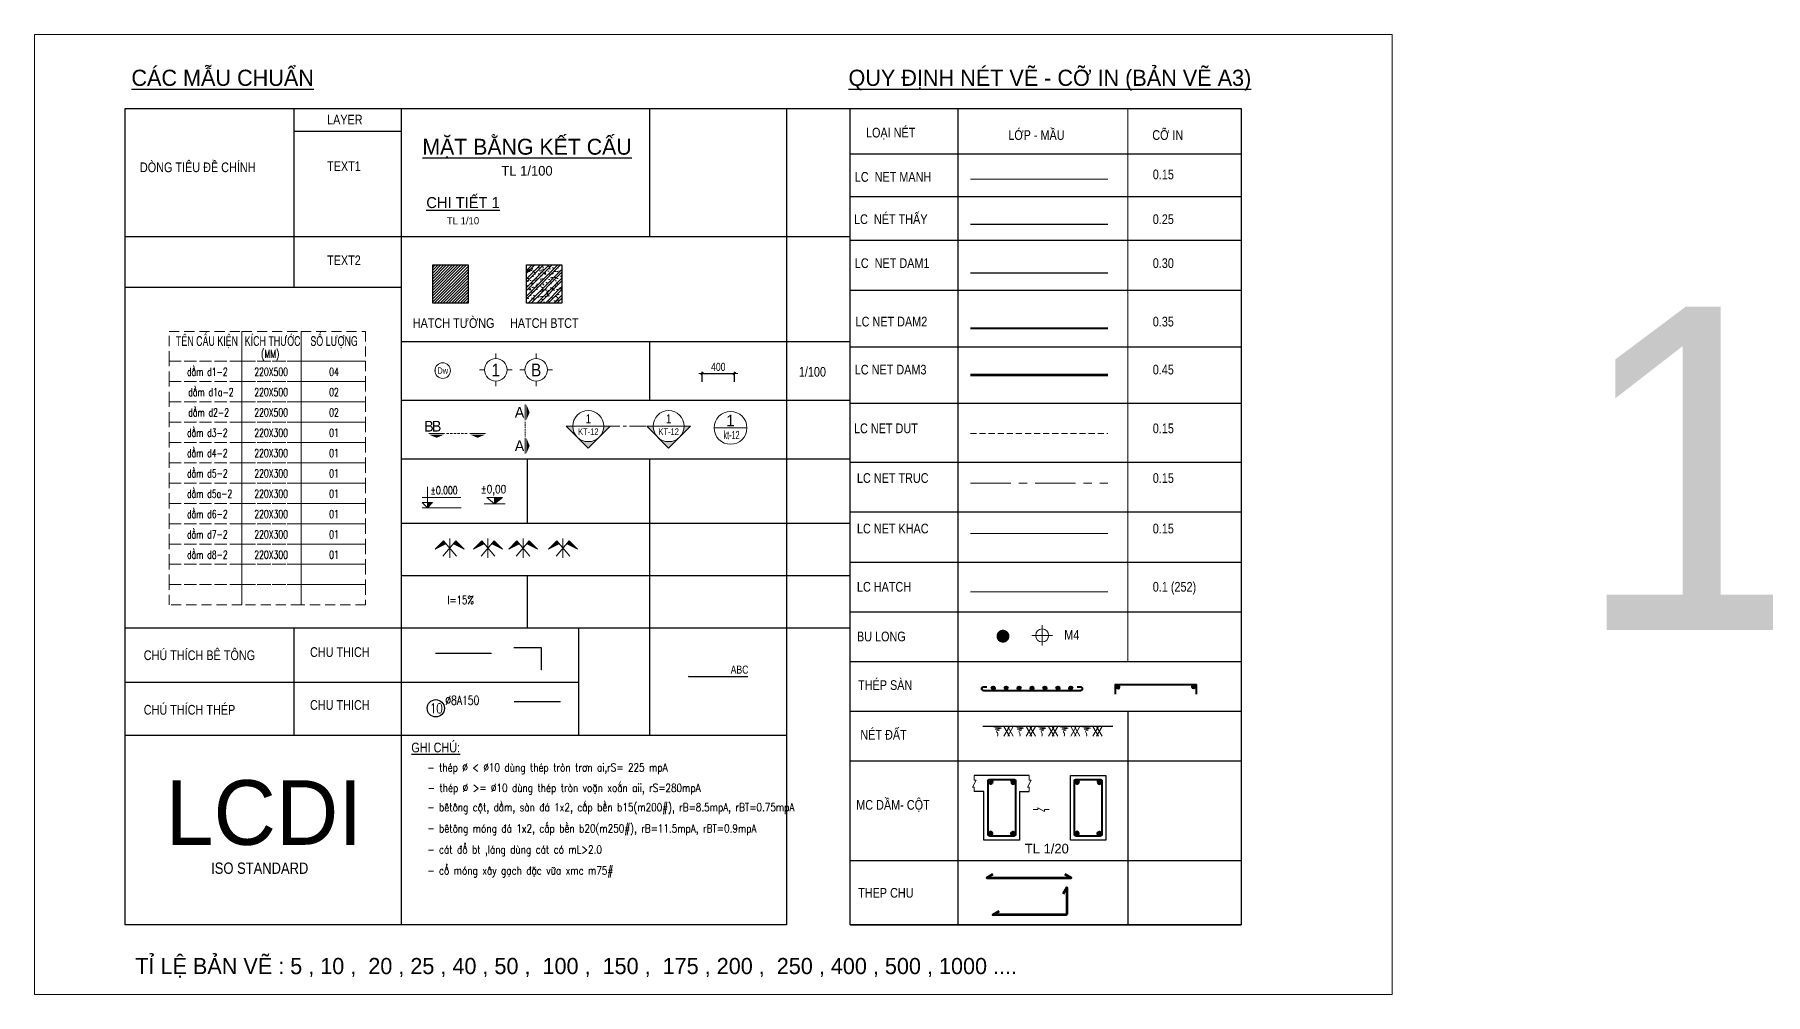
# Model space of a CAD drawing. Header units: millimetres. Extents: x 5243337 to 5938936, y 490824 to 785930.
# Drawn here: x 5243337 to 5264757, y 556613 to 568493 of the extents above; entities that cross this region are included whole.
import ezdxf
from ezdxf.enums import TextEntityAlignment as Align

# ---------------------------------------------------------------- set-up
doc = ezdxf.new("R2010")
doc.units = ezdxf.units.MM
doc.header["$MEASUREMENT"] = 0
doc.header["$PDMODE"] = 32
for name, pattern in [('ACAD_ISO07W100', [3, 0, -3]), ('CENTER', [2, 1.25, -0.25, 0.25, -0.25]), ('CENTERX2', [4, 2.5, -0.5, 0.5, -0.5]), ('DASHDOT', [1, 0.5, -0.25, 0, -0.25]), ('HIDDEN', [0.375, 0.25, -0.125])]:
    doc.linetypes.add(name, pattern=pattern)
doc.layers.get('0').update_dxf_attribs({"lineweight": 0})
doc.layers.get('Defpoints').update_dxf_attribs({"lineweight": 0})
for name, color, linetype, lineweight in [('A-WIPEOUT', 254, 'ACAD_ISO07W100', 0), ('dim', 144, 'Continuous', 13), ('LC Dim', 8, 'Continuous', 18), ('LC Hatch', 252, 'Continuous', 9), ('LC Hatch @ 1', 252, 'Continuous', 9), ('LC ISO', 153, 'Continuous', 13), ('LC Khac', 4, 'Continuous', 9), ('LC MANH DUT', 35, 'HIDDEN', 5), ('LC Net dam 1', 30, 'Continuous', 30), ('LC Net dam2', 6, 'Continuous', 40), ('LC Net dam3', 1, 'Continuous', 60), ('LC Net khuat', 4, 'HIDDEN', 13), ('LC Net manh', 9, 'Continuous', 5), ('LC Net thay', 7, 'Continuous', 25), ('LC Net truc', 8, 'DASHDOT', 13), ('LC Text1', 3, 'Continuous', 20), ('LC Text2', 7, 'Continuous', 25), ('text', 1, 'Continuous', 20)]:
    doc.layers.add(name, color=color, linetype=linetype, lineweight=lineweight)
doc.styles.add('arial', font='arial.ttf', dxfattribs={"width": 0.8})
doc.styles.add('Brief text', font='VHHELS.TTF')
doc.styles.add('General text 2', font='arial.ttf')
doc.styles.add('HOATBIF', font='hoatbif.shx', dxfattribs={"width": 0.8})
doc.styles.add('LC 1', font='VHAVANB.TTF')
doc.styles.add('LC 2', font='VHARIALN.TTF', dxfattribs={"width": 0.7})
doc.styles.add('LC 3', font='vnsimli.shx', dxfattribs={"width": 0.75})
doc.styles.add('T1', font='Vnsimli.shx', dxfattribs={"width": 0.8})
doc.styles.add('T2', font='VHARIAL.TTF', dxfattribs={"width": 0.8})
doc.styles.add('text', font='hoatbif.shx', dxfattribs={"width": 0.7})
doc.styles.add('text1', font='VHHELS.TTF', dxfattribs={"width": 0.7, "height": 300})
doc.dimstyles.new('1-100(1-40)', dxfattribs={"dimscale": 40, "dimtxt": 2.5, "dimasz": 0.35, "dimexe": 0.5, "dimexo": 0, "dimgap": 0.8, "dimtad": 1, "dimdec": 0, "dimzin": 0, "dimdsep": 46, "dimtxsty": 'HOATBIF', "dimblk1": 'DOT', "dimblk2": 'DOT', "dimsah": 1, "dimcen": -1, "dimdle": 1, "dimclrd": 256, "dimclre": 256, "dimclrt": 4, "dimadec": 3, "dimazin": 2, "dimtfac": 0.333333, "dimtdec": 0, "dimtix": 1, "dimtmove": 2, "dimatfit": 3, "dimldrblk": 'DOT', "dimfxl": 1, "dimtvp": 0.833333, "dimtolj": 1, "dimtzin": 0, "dimarcsym": 0})

# ---------------------------------------------------------------- blocks, each defined once
blk = doc.blocks.new('CT')
at = {"layer": 'LC Khac'}
blk.add_hatch(color=252, dxfattribs=at).paths.add_polyline_path([(3.25, 1.6), (1.64, 1.6), (1.64, 0)])
at = {"layer": 'LC Khac', "color": 9, "ltscale": 50}
for p, q in [((12.09, 0), (0, 0)), ((0.05, 3.14), (12, 3.14))]:
    blk.add_line(p, q, dxfattribs=at)
for points in [[(1.64, 6.43), (1.64, 0)], [(1.64, 0), (0.03, 1.6), (1.64, 1.6)], [(1.64, 0), (3.25, 1.6), (1.64, 1.6)]]:
    blk.add_lwpolyline(points, dxfattribs=at)
at = {"layer": 'LC Khac', "color": 3, "style": 'LC 3', "width": 0.75}
blk.add_attdef('CT', (1.91, 3.5), '', height=2.2, dxfattribs=at)
blk = doc.blocks.new('DXicon')
at = {"layer": 'LC Hatch', "ltscale": 50}
for points in [[(-1.15, 4.39), (-1.9, 5.26), (-4.45, 2.69)], [(4.45, 2.69), (1.9, 5.26), (1.15, 4.39)]]:
    blk.add_hatch(color=252, dxfattribs=at).paths.add_polyline_path(points)
at = {"layer": 'LC Net manh', "color": 8, "ltscale": 50}
for p, q in [((0, 0.04), (0, 6.04)), ((-1.9, 5.26), (-4.45, 2.69)), ((-4.45, 2.69), (-1.15, 4.39)), ((-2.13, 0.57), (1.9, 5.26)), ((2.13, 0.57), (-1.9, 5.26)), ((4.45, 2.69), (1.15, 4.39)), ((1.9, 5.26), (4.45, 2.69))]:
    blk.add_line(p, q, dxfattribs=at)
blk = doc.blocks.new('DOT')
at = {"layer": 'dim'}
for p, q in [((-3, 0), (3, 0)), ((-1, -1), (1, 1))]:
    blk.add_line(p, q, dxfattribs=at)
blk.add_lwpolyline([(0.5, 1), (-1, -0.5), (-0.5, -1), (1, 0.5)], close=True, dxfattribs=at)
blk = doc.blocks.new('thep tron 2')
at = {"layer": 'LC Net dam2'}
for p, q in [((-0.5, 0.5), (0.5, 0.5)), ((0.35, 0.85), (-0.35, 0.15)), ((-0.35, 0.85), (0.35, 0.15)), ((0, 1), (0, 0))]:
    blk.add_line(p, q, dxfattribs=at)
blk.add_circle((0, 0.5), 0.5, dxfattribs=at)
blk = doc.blocks.new('theptron1')
at = {"layer": 'LC Net dam3'}
for p, q in [((-0.5, 0), (0.5, 0)), ((-0.35, 0.35), (0.35, -0.35)), ((0.35, 0.35), (-0.35, -0.35)), ((0, 0.5), (0, -0.5))]:
    blk.add_line(p, q, dxfattribs=at)
blk.add_circle((0, 0), 0.5, dxfattribs=at)
blk = doc.blocks.new('mat dat')
at = {"layer": 'LC Net manh'}
for p, q in [((2, 0), (3.73, -3)), ((3.73, 0), (2, -3)), ((3.15, 0), (4.88, -3)), ((4.88, 0), (3.15, -3))]:
    blk.add_line(p, q, dxfattribs=at)
blk.add_spline([(0, 0), (-1.21, -0.12), (1.21, -0.52), (-0.75, -0.75), (0.58, -1.1), (-0.23, -1.33), (0.06, -2.19), (0, -3)], degree=3, dxfattribs=at)
blk = doc.blocks.new('bu lon')
at = {"layer": 'LC Khac', "color": 9}
for p, q in [((0.79, 0), (-0.79, 0)), ((0, -0.79), (0, 0.79))]:
    blk.add_line(p, q, dxfattribs=at)
at = {"layer": 'LC Khac', "color": 7}
blk.add_circle((0, 0), 0.5, dxfattribs=at)
blk = doc.blocks.new('TTRUC')
at = {"layer": 'LC ISO'}
for p, q in [((-6.9, 0), (-10.1, 0)), ((0, 6.9), (0, 10.1)), ((6.9, 0), (10.1, 0)), ((0, -6.9), (0, -10.1))]:
    blk.add_line(p, q, dxfattribs=at)
at = {"layer": 'LC Net manh'}
blk.add_circle((0, 0), 6.95, dxfattribs=at)
blk = doc.blocks.new('TIEUDE1')
at = {"layer": 'LC Text2', "color": 7, "style": 'LC 1'}
blk.add_attdef('TIªU§Ò', text='', height=5, dxfattribs=at).set_placement((0, 0), align=Align.BOTTOM_CENTER)
blk.add_attdef('TL', text='', height=3, dxfattribs=at).set_placement((0, -2), align=Align.TOP_CENTER)
blk = doc.blocks.new('TIEUDE2')
at = {"layer": 'LC Text2', "color": 7, "style": 'LC 1'}
blk.add_attdef('%%UTIªU§Ò', text='', height=3.5, dxfattribs=at).set_placement((0, 0), align=Align.BOTTOM_CENTER)
blk.add_attdef('TL', text='', height=2.2, dxfattribs=at).set_placement((0, -1.8), align=Align.TOP_CENTER)
blk = doc.blocks.new('*D49')
at = {"layer": 'Defpoints', "color": 0, "ltscale": 500, "transparency": 16777216}
for p in [(5251998, 564298), (5251598, 564197), (5251998, 564197)]:
    blk.add_point(p, dxfattribs=at)
at = {"layer": 'LC Dim', "lineweight": -2, "ltscale": 500, "transparency": 16777216}
for p, q in [((5251598, 564197), (5251598, 564318)), ((5251612, 564298), (5251984, 564298)), ((5251998, 564197), (5251998, 564318))]:
    blk.add_line(p, q, dxfattribs=at)
at = {"layer": 'LC Dim', "lineweight": -2, "ltscale": 500, "transparency": 16777216, "xscale": 14, "yscale": 14, "zscale": 14, "rotation": 180}
blk.add_blockref('DOT', (5251598, 564298), dxfattribs=at)
at = {"layer": 'LC Dim', "lineweight": -2, "ltscale": 500, "transparency": 16777216, "xscale": 14, "yscale": 14, "zscale": 14}
blk.add_blockref('DOT', (5251998, 564298), dxfattribs=at)
at = {"layer": 'LC Dim', "color": 4, "ltscale": 500, "transparency": 16777216, "insert": (5251798, 564380), "char_height": 100, "attachment_point": 5, "style": 'HOATBIF'}
blk.add_mtext('\\A1;400', dxfattribs=at)
blk = doc.blocks.new('_Dot')
at = {"color": 0, "linetype": 'ByBlock', "lineweight": -2}
blk.add_line((-0.5, 0), (-1, 0), dxfattribs=at)
at = {"color": 0, "linetype": 'ByBlock', "const_width": 0.5}
blk.add_lwpolyline([(-0.25, 0, 1), (0.25, 0, 1)], format="xyb", close=True, dxfattribs=at)
blk = doc.blocks.new('trich CT')
blk.add_line((-500, 0), (500, 0))
blk.add_circle((0, 0), 500)
at = {"layer": 'text', "style": 'text1'}
blk.add_attdef('T', text='', height=350, dxfattribs=at).set_placement((0, 223), align=Align.MIDDLE_CENTER)
at = {"layer": 'text', "linetype": 'ByBlock', "style": 'text', "width": 0.7}
blk.add_attdef('KT', text='', height=250, dxfattribs=at).set_placement((0, -217), align=Align.MIDDLE_CENTER)
blk = doc.blocks.new('*U34')
h = blk.add_hatch(color=256)
h.paths.add_polyline_path([(0, -8.49), (4.24, -4.24, -0.198912), (0, -6, -0.198912), (-4.24, -4.24)])
h.paths.add_polyline_path([(8.49, 0), (6, 0, -0.198912), (4.24, -4.24)])
h.paths.add_polyline_path([(-4.24, -4.24, -0.198912), (-6, 0), (-8.49, 0)])
h = blk.add_hatch(color=256)
h.paths.add_polyline_path([(31.08, -8.49), (35.32, -4.24, -0.198912), (31.08, -6, -0.198912), (26.84, -4.24)])
h.paths.add_polyline_path([(39.57, 0), (37.08, 0, -0.198912), (35.32, -4.24)])
h.paths.add_polyline_path([(26.84, -4.24, -0.198912), (25.08, 0), (22.59, 0)])
for p, q in [((-6, 0), (6, 0)), ((25.08, 0), (37.08, 0))]:
    blk.add_line(p, q)
at = {"linetype": 'CENTER', "ltscale": 5}
blk.add_line((6, 0), (25.08, 0), dxfattribs=at)
for points in [[(6, 0), (8.49, 0), (0, -8.49), (-8.49, 0), (-6, 0)], [(37.08, 0), (39.57, 0), (31.08, -8.49), (22.59, 0), (25.08, 0)]]:
    blk.add_lwpolyline(points)
for centre in [(0, 0), (31.08, 0)]:
    blk.add_circle(centre, 6)
at = {"layer": 'text', "style": 'Brief text', "width": 0.8, "flags": 8}
for tag, p in [('VIEW-NUMBER2', (0, 52)), ('VIEW-NUMBER1', (0, 0))]:
    blk.add_attdef(tag, text='', height=3.5, dxfattribs=at).set_placement(p, align=Align.BOTTOM_CENTER)
at = {"layer": 'text', "style": 'arial', "width": 0.8, "flags": 8}
for tag, p in [('SHEET-NUMBER2', (0, 51.13)), ('SHEET-NUMBER1', (0, -0.87))]:
    blk.add_attdef(tag, text='', height=2.5, dxfattribs=at).set_placement(p, align=Align.TOP_CENTER)
blk = doc.blocks.new('Caodo1')
at = {"layer": 'LC Text1'}
blk.add_hatch(color=256, dxfattribs=at).paths.add_polyline_path([(0, 200), (0, 0), (243, 200)])
for p, q in [((324, 0), (-324, 0)), ((0, 0), (0, 200))]:
    blk.add_line(p, q, dxfattribs=at)
blk.add_lwpolyline([(-243, 200), (243, 200), (0, 0), (0, 0)], close=True, dxfattribs=at)
at = {"layer": 'LC Text1', "style": 'T1', "width": 0.8}
blk.add_attdef('%%P0,00', text='', height=250, dxfattribs=at).set_placement((-39, 460), align=Align.MIDDLE_CENTER)
blk = doc.blocks.new('*U19')
at = {"layer": 'A-WIPEOUT'}
blk.add_lwpolyline([(0, 4.25), (-2.5, 3.44), (-4.04, 1.31), (-4.04, -1.31), (-2.5, -3.44), (0, -4.25), (2.5, -3.44), (4.04, -1.31), (4.04, 1.31), (2.5, 3.44)], close=True, dxfattribs=at)
blk.add_wipeout([(0, 4.25), (-2.5, 3.44), (-4.04, 1.31), (-4.04, -1.31), (-2.5, -3.44), (0, -4.25), (2.5, -3.44), (4.04, -1.31), (4.04, 1.31), (2.5, 3.44)]).dxf.layer = 'A-WIPEOUT'
blk.add_circle((0, 0), 4.25)
at = {"layer": 'text', "style": 'General text 2', "width": 0.8, "flags": 8}
blk.add_attdef('SYMBOL', text='', height=3.5, dxfattribs=at).set_placement((0, 0), align=Align.MIDDLE_CENTER)
blk = doc.blocks.new('matcatdoc')
at = {"layer": 'LC Khac', "color": 1, "ltscale": 2}
for p, q in [((0, 485), (0, 0)), ((0, -550), (0, -1036))]:
    blk.add_line(p, q, dxfattribs=at)
for points in [[(134, 243, 0, 471, 0), (37, 243, 275, 275, 0)], [(134, -793, 0, 471, 0), (37, -793, 275, 275, 0)]]:
    blk.add_lwpolyline(points, format="xyseb", dxfattribs=at)
at = {"layer": 'LC MANH DUT', "ltscale": 200}
blk.add_line((0, -49), (0, -506), dxfattribs=at)
at = {"ltscale": 2, "style": 'LC 1'}
for p in [(-179, 243), (-179, -793)]:
    blk.add_attdef('LC', text='', height=330, dxfattribs=at).set_placement(p, align=Align.MIDDLE_CENTER)
blk = doc.blocks.new('*U32')
at = {"layer": 'LC Khac', "color": 1, "ltscale": 2}
for p, q in [((0, 0), (-485, 0)), ((1271, 0), (785, 0))]:
    blk.add_line(p, q, dxfattribs=at)
for points in [[(-243, -134, 0, 471, 0), (-243, -37, 275, 275, 0)], [(1028, -134, 0, 471, 0), (1028, -37, 275, 275, 0)]]:
    blk.add_lwpolyline(points, format="xyseb", dxfattribs=at)
at = {"layer": 'LC MANH DUT', "ltscale": 300}
blk.add_line((66, 0), (732, 0), dxfattribs=at)
at = {"ltscale": 2, "style": 'LC 1'}
for p in [(-243, 222), (1028, 222)]:
    blk.add_attdef('LC', text='', height=330, dxfattribs=at).set_placement(p, align=Align.MIDDLE_CENTER)

msp = doc.modelspace()

# ---------------------------------------------------------------- hatches: boundary and pattern name
at = {"layer": 'LC Hatch @ 1', "ltscale": 2}
h = msp.add_hatch(dxfattribs=at)
h.set_pattern_fill('ANSI31', color=256, scale=200)
h.set_pattern_definition([(45, (5248255.154, 590067.732), (-17.67767, 17.67767), [])])
h.paths.add_polyline_path([(5248700.6, 565170.8), (5248700.6, 565641.7), (5248264.7, 565641.7), (5248264.7, 565170.8)])
h = msp.add_hatch(dxfattribs=at)
h.set_pattern_fill('BTCT', color=256, scale=20)
h.set_pattern_definition([(50, (5248463.35, 590067.73), (143.45204, -12.5504), [15, -165]), (355, (5248463.35, 590067.73), (-27.7503, 150.4384), [12, -132]), (100.4514, (5248475.31, 590066.69), (115.7019, 137.8879), [12.748, -140.2284]), (46.1842, (5248463.35, 590107.73), (213.4482, -33.1038), [22.5, -247.5]), (96.6356, (5248481.14, 590104.97), (186.9325, 194.8236), [19.122, -210.3426]), (351.1842, (5248463.35, 590107.73), (186.9324, 194.8237), [18, -198]), (21, (5248483.35, 590097.73), (119.3814, -80.5238), [15, -165]), (326, (5248483.35, 590097.73), (48.6631, 145.03), [12, -132]), (71.4514, (5248493.3, 590091.02), (168.0445, 64.5061), [12.748, -140.2284]), (37.5, (5248463.354, 590067.73), (2.43197, 66.57877), [0, -130.4, 0, -134, 0, -132.5]), (7.5, (5248463.354, 590067.73), (52.6139, 78.88234), [0, -76.4, 0, -127.4, 0, -50.5]), (327.5, (5248418.754, 590067.73), (106.76449, -4.51097), [0, -50, 0, -156, 0, -207]), (317.5, (5248398.75, 590067.73), (116.63723, 20.021), [0, -65, 0, -103.6, 0, -147]), (45, (5248463.354, 590067.73), (-53.033, 53.033), []), (45, (5248498.71, 590067.73), (-53.033, 53.033), [])])
h.paths.add_polyline_path([(5249861.9, 565641.7), (5249425.9, 565641.7), (5249425.9, 565170.8), (5249861.9, 565170.8)])

# ---------------------------------------------------------------- linework, layer by layer
at = {"layer": 'Defpoints', "ltscale": 0.2}
msp.add_lwpolyline([(5243337, 568493.2), (5260137, 568493.2), (5260137, 556613.2), (5243337, 556613.2)], close=True, dxfattribs=at)
at = {"layer": 'LC Hatch'}
for p, q in [((5256865.9, 567579.4), (5256865.9, 560732.4)), ((5254919.1, 561595.5), (5256619.9, 561595.5))]:
    msp.add_line(p, q, dxfattribs=at)
at = {"layer": 'LC Hatch', "const_width": 80}
for points in [[(5255281.3, 561046.9, -0.4142136), (5255321.3, 561086.9)], [(5255281.3, 561046.9, 0.4142136), (5255321.3, 561006.9)], [(5255361.3, 561046.3, 0.4142136), (5255321.3, 561086.3)], [(5255361.3, 561046.9, -0.4142136), (5255321.3, 561006.9)]]:
    msp.add_lwpolyline(points, format="xyb", dxfattribs=at)
at = {"layer": 'LC Khac', "ltscale": 0.5}
msp.add_line((5254919.1, 562316.3), (5256619.9, 562316.3), dxfattribs=at)
at = {"layer": 'LC Net dam 1'}
msp.add_line((5254919.1, 565544.9), (5256619.9, 565544.9), dxfattribs=at)
at = {"layer": 'LC Net dam2', "ltscale": 5}
msp.add_line((5256619.9, 564856.8), (5254919.1, 564856.8), dxfattribs=at)
at = {"layer": 'LC Net dam2'}
msp.add_lwpolyline([(5256240.6, 560420.2), (5256280.6, 560420.2, -0.4142136), (5256303.3, 560397.5), (5256303.3, 560395, -0.4142136), (5256280.6, 560372.2), (5255681.7, 560372.3), (5255082.8, 560372.2, -0.4142136), (5255060.1, 560395), (5255060.1, 560397.5, -0.4142136), (5255082.8, 560420.2), (5255122.8, 560420.2)], format="xyb", dxfattribs=at)
msp.add_lwpolyline([(5256713.5, 560330.7), (5256713.5, 560450.7), (5257713.5, 560450.7), (5257713.5, 560330.7)], dxfattribs=at)
for points in [[(5255136.2, 558593), (5255136.2, 559253, -0.4142136), (5255156.2, 559273), (5255456.2, 559273, -0.4142136), (5255476.2, 559253), (5255476.2, 558593, -0.4142136), (5255456.2, 558573), (5255156.2, 558573, -0.4142136)], [(5256205.1, 558593), (5256205.1, 559253, -0.4142136), (5256225.1, 559273), (5256525.1, 559273, -0.4142136), (5256545.1, 559253), (5256545.1, 558593, -0.4142136), (5256525.1, 558573), (5256225.1, 558573, -0.4142136)]]:
    msp.add_lwpolyline(points, format="xyb", close=True, dxfattribs=at)
at = {"layer": 'LC Net dam3', "ltscale": 0.5}
msp.add_line((5254919.1, 564283.6), (5256619.9, 564283.6), dxfattribs=at)
at = {"layer": 'LC Net dam3', "ltscale": 5}
msp.add_lwpolyline([(5255197.9, 558100.7), (5255119.9, 558055.7), (5256165.9, 558055.7), (5256088, 558100.7)], dxfattribs=at)
at = {"layer": 'LC Net dam3'}
msp.add_lwpolyline([(5256066.7, 557858.7), (5256111.7, 557936.6), (5256111.7, 557617.3, -0.4142136), (5256091.7, 557597.3), (5255196.6, 557597.3), (5255274.6, 557642.3)], format="xyb", dxfattribs=at)
at = {"layer": 'LC Net khuat', "ltscale": 300}
msp.add_line((5254919.1, 563556.6), (5256619.9, 563556.6), dxfattribs=at)
at = {"layer": 'LC Net manh'}
msp.add_line((5254919.1, 566705.2), (5256619.9, 566705.2), dxfattribs=at)
for points in [[(5254966.2, 559123), (5254966.2, 559180.2), (5254943.2, 559180.2), (5254989.2, 559265.7), (5254966.2, 559265.7), (5254966.2, 559323)], [(5255646.2, 559123), (5255646.2, 559180.2), (5255623.2, 559180.2), (5255669.2, 559265.7), (5255646.2, 559265.7), (5255646.2, 559323)], [(5255694.4, 558900.7), (5255751.6, 558900.7), (5255751.6, 558923.7), (5255837.1, 558877.6), (5255837.1, 558900.7), (5255894.4, 558900.7)]]:
    msp.add_lwpolyline(points, dxfattribs=at)
at = {"layer": 'LC Net thay'}
for p, q in [((5246546.4, 567579.4), (5246546.4, 565367.9)), ((5247871.8, 567579.4), (5247871.8, 557472.6)), ((5250947.8, 567579.4), (5250947.8, 565994.3)), ((5252640.4, 567579.4), (5253428.9, 567579.4)), ((5254760.7, 567579.4), (5254760.7, 557472.6)), ((5247871.8, 567295.3), (5246546.4, 567295.3)), ((5253428.9, 567018.9), (5258267.7, 567018.9)), ((5253428.9, 566489.6), (5258267.7, 566489.6)), ((5254919.1, 566145.6), (5256619.9, 566145.6)), ((5244459, 565994.3), (5250947.8, 565994.3)), ((5244459, 565994.3), (5253428.9, 565994.3)), ((5253428.9, 565947.3), (5258267.7, 565947.3)), ((5244459, 565367.9), (5247871.8, 565367.9)), ((5253428.9, 565329.3), (5258267.7, 565329.3)), ((5247871.8, 564695.4), (5253428.9, 564695.4)), ((5250947.8, 564695.4), (5250947.8, 563968.4)), ((5253428.9, 564629.6), (5258267.7, 564629.6)), ((5247871.8, 563968.4), (5253428.9, 563968.4)), ((5253428.9, 563929.8), (5258267.7, 563929.8)), ((5247871.8, 563241.5), (5253428.9, 563241.5)), ((5249434.8, 563241.5), (5249434.8, 562444.9)), ((5250947.8, 563241.5), (5250947.8, 559820.9)), ((5253428.9, 563202.9), (5258267.7, 563202.9)), ((5253428.9, 562587.8), (5258267.7, 562587.8)), ((5247871.8, 562444.9), (5253428.9, 562444.9)), ((5253428.9, 561962.5), (5258267.7, 561962.5)), ((5247871.8, 561796.9), (5250947.8, 561796.9)), ((5247871.8, 561796.9), (5253428.9, 561796.9)), ((5249434.8, 561796.9), (5249434.8, 561152.4)), ((5253428.9, 561347.4), (5258267.7, 561347.4)), ((5244459, 561152.4), (5253428.9, 561152.4)), ((5246546.4, 561152.4), (5246546.4, 559820.9)), ((5250072.2, 559820.9), (5250072.2, 561152.4)), ((5253428.9, 560732.4), (5258267.7, 560732.4)), ((5244459, 560476), (5250072.2, 560476)), ((5253428.9, 560117.3), (5258267.7, 560117.3)), ((5256679.7, 559928.1), (5255071.7, 559928.1)), ((5256865.9, 560117.3), (5256865.9, 557472.6)), ((5244459, 559820.9), (5252640.4, 559820.9)), ((5244459, 559820.9), (5252640.4, 559820.9)), ((5253428.9, 559502.2), (5258267.7, 559502.2)), ((5255646.2, 559323), (5254966.2, 559323)), ((5255086.2, 559123), (5254966.2, 559123)), ((5255526.2, 559123), (5255646.2, 559123)), ((5253428.9, 558272.1), (5258267.7, 558272.1)), ((5253428.9, 557472.6), (5258267.7, 557472.6))]:
    msp.add_line(p, q, dxfattribs=at)
for points in [[(5244459, 567579.4), (5252640.4, 567579.4), (5252640.4, 557472.6), (5244459, 557472.6)], [(5253428.9, 567579.4), (5258267.7, 567579.4), (5258267.7, 557472.6), (5253428.9, 557472.6)], [(5256155.1, 559323), (5256595.1, 559323), (5256595.1, 558523), (5256155.1, 558523)]]:
    msp.add_lwpolyline(points, close=True, dxfattribs=at)
msp.add_lwpolyline([(5255526.2, 559123), (5255526.2, 558523), (5255086.2, 558523), (5255086.2, 559123)], dxfattribs=at)
at = {"layer": 'LC Net truc', "linetype": 'CENTERX2', "ltscale": 200}
msp.add_line((5254919.1, 562941.6), (5256619.9, 562941.6), dxfattribs=at)
at = {"layer": 'LC Text2', "ltscale": 2}
for points in [[(5248264.7, 565641.7), (5248700.6, 565641.7), (5248700.6, 565170.8), (5248264.7, 565170.8)], [(5249425.9, 565641.7), (5249861.9, 565641.7), (5249861.9, 565170.8), (5249425.9, 565170.8)]]:
    msp.add_lwpolyline(points, close=True, dxfattribs=at)
at = {"layer": 'LC Text2', "ltscale": 100}
msp.add_circle((5248302.2, 560154.3), 107, dxfattribs=at)

# ---------------------------------------------------------------- block references
ref = msp.add_blockref('matcatdoc', (5249409.7, 563720.8), dxfattribs=dict(xscale=0.3999999999998722, yscale=0.3999999999998722, zscale=0.3999999999998722))
ref.add_attrib('LC', 'A', dxfattribs={"ltscale": 2, "height": 132, "style": 'LC 1'}).set_placement((5249338.3, 563403.7), align=Align.MIDDLE_CENTER)
ref.add_attrib('LC', 'A', dxfattribs={"ltscale": 2, "height": 132, "style": 'LC 1'}).set_placement((5249338.3, 563817.9), align=Align.MIDDLE_CENTER)
ref = msp.add_blockref('*U32', (5248409, 563557), dxfattribs=dict(xscale=0.3999999999998722, yscale=0.3999999999998722, zscale=0.3999999999998722))
ref.add_attrib('LC', 'B', dxfattribs={"ltscale": 2, "height": 132, "style": 'LC 1'}).set_placement((5248217.2, 563645.8), align=Align.MIDDLE_CENTER)
ref.add_attrib('LC', 'B', dxfattribs={"ltscale": 2, "height": 132, "style": 'LC 1'}).set_placement((5248311.9, 563645.8), align=Align.MIDDLE_CENTER)
at = {"layer": 'LC Dim'}
for p, xscale, yscale, zscale in [((5255168.2, 559241), 40.00000000005201, 40.00000000005201, 40.00000000005201), ((5255444.2, 559241), -40.00000000005201, 40.00000000001982, 39.99999999999677), ((5256237.1, 559241), 40.00000000005201, 40.00000000005201, 40.00000000005201), ((5256513.1, 559241), -40.00000000005201, 40.00000000001982, 39.99999999999677)]:
    msp.add_blockref('theptron1', p, dxfattribs=dict(at, xscale=xscale, yscale=yscale, zscale=zscale))
at = {"layer": 'LC Dim', "rotation": 180}
for p, xscale, yscale, zscale in [((5255168.2, 558605), -40.00000000005201, 40.00000000001982, 39.99999999999677), ((5255444.2, 558605), 40.00000000005201, 40.00000000005201, 40.00000000005201), ((5256237.1, 558605), -40.00000000005201, 40.00000000001982, 39.99999999999677), ((5256513.1, 558605), 40.00000000005201, 40.00000000005201, 40.00000000005201)]:
    msp.add_blockref('theptron1', p, dxfattribs=dict(at, xscale=xscale, yscale=yscale, zscale=zscale))
at = {"layer": 'LC Hatch', "xscale": 40.00000000005201, "yscale": 40.00000000005201, "zscale": 40.00000000005201}
for p in [(5248474.2, 562016.3), (5248948, 562016.3), (5249382.2, 562016.3), (5249875.7, 562016.3)]:
    msp.add_blockref('DXicon', p, dxfattribs=at)
at = {"layer": 'LC ISO', "xscale": 20.156883920388, "yscale": 20.156883920388, "zscale": 20.156883920388}
for p in [(5249044.7, 564344.1), (5249544.8, 564344.1)]:
    msp.add_blockref('TTRUC', p, dxfattribs=at)
at = {"layer": 'LC ISO'}
ref = msp.add_blockref('*U34', (5250189.2, 563646.8), dxfattribs=dict(at, xscale=31.99999999998978, yscale=31.99999999998978, zscale=31.99999999998978))
ref.add_attrib('VIEW-NUMBER1', '1', dxfattribs={"layer": 'text', "height": 112, "style": 'Brief text', "width": 0.8}).set_placement((5250189.2, 563646.8), align=Align.BOTTOM_CENTER)
ref.add_attrib('SHEET-NUMBER1', 'KT-12', dxfattribs={"layer": 'text', "height": 80, "style": 'arial', "width": 0.8}).set_placement((5250189.2, 563618.9), align=Align.TOP_CENTER)
ref.add_attrib('VIEW-NUMBER2', '1', dxfattribs={"layer": 'text', "height": 112, "style": 'Brief text', "width": 0.8}).set_placement((5251183.8, 563646.8), align=Align.BOTTOM_CENTER)
ref.add_attrib('SHEET-NUMBER2', 'KT-12', dxfattribs={"layer": 'text', "height": 80, "style": 'arial', "width": 0.8}).set_placement((5251183.8, 563618.9), align=Align.TOP_CENTER)
ref = msp.add_blockref('trich CT', (5251949.8, 563625.5), dxfattribs=dict(at, xscale=0.4073142857142864, yscale=0.4073142857142864, zscale=0.4073142857142864))
ref.add_attrib('T', '1', dxfattribs={"layer": 'LC Text2', "height": 142.6, "style": 'text1'}).set_placement((5251949.8, 563716.2), align=Align.MIDDLE_CENTER)
ref.add_attrib('KT', ' kt-12', dxfattribs={"layer": 'LC Text2', "linetype": 'ByBlock', "height": 101.83, "style": 'text', "width": 0.55}).set_placement((5251949.8, 563537), align=Align.MIDDLE_CENTER)
at = {"layer": 'LC Khac'}
for name, p, xscale, yscale, zscale in [('bu lon', (5255806.3, 561056.3), 159.9999999998064, 159.9999999998064, 159.9999999998064), ('mat dat', (5255253.9, 559928.1), 40.00000000005201, 40.00000000005201, 40.00000000005201), ('mat dat', (5255529, 559928.1), 40.00000000005201, 40.00000000005201, 40.00000000005201), ('mat dat', (5255804.1, 559928.1), 40.00000000005201, 40.00000000005201, 40.00000000005201), ('mat dat', (5256079.2, 559928.1), 40.00000000005201, 40.00000000005201, 40.00000000005201), ('mat dat', (5256354.3, 559928.1), 40.00000000005201, 40.00000000005201, 40.00000000005201)]:
    msp.add_blockref(name, p, dxfattribs=dict(at, xscale=xscale, yscale=yscale, zscale=zscale))
at = {"layer": 'LC Net dam2', "xscale": 40.00000000005201, "yscale": 40.00000000005201, "zscale": 40.00000000005201}
for p in [(5255200.8, 560384.2), (5255360.8, 560384.2), (5255520.8, 560384.2), (5255680.8, 560384.2), (5255840.8, 560384.2), (5256000.8, 560384.2), (5256160.8, 560384.2)]:
    msp.add_blockref('thep tron 2', p, dxfattribs=at)
at = {"layer": 'LC Net dam2', "rotation": 180}
for p, xscale, yscale, zscale in [((5256745.5, 560438.7), -40.00000000005201, 40.00000000001982, 39.99999999999677), ((5257681.5, 560438.7), 40.00000000005201, 40.00000000005201, 40.00000000005201)]:
    msp.add_blockref('thep tron 2', p, dxfattribs=dict(at, xscale=xscale, yscale=yscale, zscale=zscale))
at = {"layer": 'LC Text1'}
ref = msp.add_blockref('Caodo1', (5249030.4, 562684.5), dxfattribs=dict(at, xscale=0.3999999999998722, yscale=0.3999999999998722, zscale=0.3999999999998722))
ref.add_attrib('%%P0,00', '%%p0,00', dxfattribs={"layer": 'LC Text2', "height": 100, "style": 'T1', "width": 0.8}).set_placement((5249014.8, 562868.3), align=Align.MIDDLE_CENTER)
ref = msp.add_blockref('CT', (5248132.5, 562637.4), dxfattribs=dict(at, xscale=40.00000000005201, yscale=40.00000000005201, zscale=40.00000000005201))
ref.add_attrib('CT', '%%P0.000', (5248238.1, 562803.1), dxfattribs={"color": 3, "height": 99.21, "style": 'LC 3', "width": 0.7})
at = {"layer": 'LC Text2'}
ref = msp.add_blockref('TIEUDE1', (5249431, 566947.9), dxfattribs=dict(at, xscale=40.00000000006453, yscale=40.00000000006453, zscale=40.00000000006453))
ref.add_attrib('TIªU§Ò', '%%UmÆt b»ng kÕt cÊu', dxfattribs={"color": 7, "height": 196.977, "style": 'LC 1'}).set_placement((5249431, 566947.9), align=Align.BOTTOM_CENTER)
ref.add_attrib('TL', 'TL 1/100', dxfattribs={"color": 7, "height": 120, "style": 'LC 1'}).set_placement((5249431, 566867.9), align=Align.TOP_CENTER)
ref = msp.add_blockref('TIEUDE2', (5248638.9, 566305.4), dxfattribs=dict(at, xscale=40.00000000006453, yscale=40.00000000006453, zscale=40.00000000006453))
ref.add_attrib('%%UTIªU§Ò', '%%Uchi tiÕt 1', dxfattribs={"color": 7, "height": 135.846, "style": 'LC 1'}).set_placement((5248638.9, 566305.4), align=Align.BOTTOM_CENTER)
ref.add_attrib('TL', 'TL 1/10', dxfattribs={"color": 7, "height": 88, "style": 'LC 1'}).set_placement((5248638.9, 566233.4), align=Align.TOP_CENTER)

# ---------------------------------------------------------------- texts
at = {"layer": 'LC Dim', "ltscale": 2, "insert": (5251951.3, 560581.8), "char_height": 100, "attachment_point": 7, "style": 'HOATBIF'}
msp.add_mtext('ABC', dxfattribs=at)
at = {"layer": 'LC Text1', "ltscale": 0.2, "style": 'LC 1', "width": 0.9}
for s, p in [('1', (5249044.7, 564215.7)), ('B', (5249544.8, 564215.7))]:
    msp.add_text(s, height=157.8, dxfattribs=at).set_placement(p, align=Align.BOTTOM_CENTER)
at = {"layer": 'LC Text1', "style": 'LC 3', "width": 0.8}
for s, p in [('- thÐp %%C < %%C10 dïng thÐp trßn tr¬n ai,rS= 225 mpA', (5248198.4, 559372.3)), ('- thÐp %%C >= %%C10 dïng thÐp trßn voÆn xo¾n aii, rS=280mpA', (5248202.5, 559119.8)), ('- bªt«ng cét, dÇm, sµn ®¸ 1x2, cÊp bÒn b15(m200#), rB=8.5mpA, rBT=0.75mpA', (5248197.6, 558879.1)), ('- bªt«ng mãng ®¸ 1x2, cÊp bÒn b20(m250#), rB=11.5mpA, rBT=0.9mpA', (5248197.6, 558617.8)), ('- c¸t ®æ bt ,l¸ng dïng c¸t cã mL>2.0', (5248197.6, 558356.5)), ('- cæ mãng x©y g¹ch ®Æc v÷a xmc m75#', (5248197.6, 558095.2))]:
    msp.add_text(s, height=100, dxfattribs=at).set_placement(p)
at = {"layer": 'LC Text2', "lineweight": -2}
for s, height, style, p in [('%%uc¸c mÉu chuÈn', 200, 'LC 1', (5244534.9, 567858.9)), ('%%Uquy ®Þnh nÐt vÏ - cì in (b¶n vÏ A3)', 200, 'LC 1', (5253409.5, 567858.9)), ('tl 1/20', 120, 'LC 1', (5255592.1, 558357.6)), ('iso standard', 140, 'LC 2', (5245521.8, 558105.3)), ('tØ lÖ b¶n vÏ : 5 , 10 ,  20 , 25 , 40 , 50 ,  100 ,  150 ,  175 , 200 ,  250 , 400 , 500 , 1000 ....', 200, 'LC 1', (5244582.9, 556864.2))]:
    msp.add_text(s, height=height, dxfattribs=dict(at, style=style)).set_placement(p)
at = {"layer": 'LC Text2', "style": 'T2', "width": 0.8}
for s, p in [('layer', (5246956.4, 567381)), ('lo¹i nÐt', (5253626, 567220.1)), ('Líp - mÇu', (5255387.4, 567190.1)), ('cì in', (5257169.3, 567190.1)), ('dßng tiªu ®Ò chÝnh', (5244640.2, 566790.8)), ('text1', (5246956.4, 566804.4)), ('LC  Net manh', (5253487.7, 566671.5)), ('0.15', (5257175.4, 566703)), ('LC  nÐt thÊy', (5253478.5, 566148.7)), ('0.25 ', (5257175.4, 566148.7)), ('text2', (5246956.4, 565639.7)), ('LC  Net dam1', (5253487.7, 565604.5)), ('0.30', (5257175.4, 565604.5)), ('HATCH T¦êNG', (5248016.8, 564862.7)), ('HATCH BTCT', (5249220, 564862.7)), ('LC Net dam2', (5253497.5, 564880.7)), ('0.35', (5257175.4, 564880.7)), ('1/100', (5252795.3, 564259.6)), ('LC Net dam3', (5253487.6, 564286.7)), ('0.45', (5257175.4, 564286.7)), ('LC Net dut', (5253477.7, 563559.7)), ('0.15', (5257175.4, 563559.7)), ('LC Net truc', (5253514.1, 562944.7)), ('0.15', (5257175.4, 562944.7)), ('LC Net khac', (5253514.1, 562319.4)), ('0.15', (5257175.4, 562319.4)), ('LC Hatch', (5253514.1, 561598.6)), ('0.1 (252)', (5257175.4, 561598.6)), ('bu long', (5253514.5, 560983.5)), ('m4', (5256079.5, 561002.1)), ('chó thÝch bª t«ng', (5244687.8, 560751.1)), ('chu thich', (5246745.6, 560790.5)), ('thÐp sµn', (5253528.4, 560382)), ('chó thÝch thÐp', (5244687.8, 560076.1)), ('chu thich', (5246745.6, 560135.4)), ('nÐt ®Êt', (5253556.3, 559766.9)), ('%%Ughi chó:', (5247999.4, 559608.9)), ('mc dÇm- cét', (5253505.7, 558898.9)), ('thep chu', (5253529.3, 557810))]:
    msp.add_text(s, height=120, dxfattribs=at).set_placement(p)
at = {"layer": 'LC Text2', "lineweight": -2, "style": 'LC 1'}
for s, height, p in [('1/40', 4000, (5267592, 563202.7)), ('LCDI', 800, (5246174.6, 558864.7))]:
    msp.add_text(s, height=height, dxfattribs=at).set_placement(p, align=Align.MIDDLE)
at = {"layer": 'LC Text2', "ltscale": 100, "style": 'LC 3', "width": 0.75}
msp.add_text('10', height=122.22, dxfattribs=at).set_placement((5248308.2, 560154.3), align=Align.MIDDLE_CENTER)
at = {"layer": 'LC Text2', "linetype": 'ByBlock', "style": 'LC 3', "width": 0.75}
msp.add_text('%%C8A150', height=111.11, dxfattribs=at).set_placement((5248419.5, 560198.6))

# ---------------------------------------------------------------- dimensions: what is measured, and where the dimension line sits
at = {"layer": 'LC Dim', "ltscale": 500}
dim = msp.add_linear_dim(base=(5251998.1, 564297.9), p1=(5251598.1, 564196.6), p2=(5251998.1, 564196.6), dimstyle='1-100(1-40)', dxfattribs=at)
dim.commit()
dim.dimension.update_dxf_attribs({"geometry": '*D49', "text_midpoint": (5251798.1, 564379.9)})

# ---------------------------------------------------------------- leaders
at = {"layer": 'LC Dim', "ltscale": 2}
for points in [[(5248988.1, 560832.5), (5248299.5, 560832.5)], [(5249608.7, 560631.6), (5249608.7, 560901.6), (5249267, 560901.6)], [(5249841, 560234.2), (5249318.7, 560234.2), (5249270.2, 560234.2)]]:
    msp.add_leader(points, dimstyle='1-100(1-40)', dxfattribs=at)
at = {"layer": 'LC Dim', "ltscale": 2, "annotation_type": 0, "has_hookline": 1, "hookline_direction": 0, "text_width": 213.3}
msp.add_leader([(5251430.7, 560549.8), (5251919.3, 560549.8)], dimstyle='1-100(1-40)', dxfattribs=at)

# ---------------------------------------------------------------- next in the draw order: block references
at = {"layer": 'LC Net manh'}
ref = msp.add_blockref('*U19', (5248387.5, 564334.6), dxfattribs=dict(at, xscale=22.58823529410444, yscale=22.58823529410444, zscale=22.58823529410444))
ref.add_attrib('SYMBOL', 'Dw', dxfattribs={"layer": 'text', "height": 79.06, "style": 'General text 2', "width": 0.8}).set_placement((5248387.5, 564334.6), align=Align.MIDDLE_CENTER)

# ---------------------------------------------------------------- next in the draw order: wipeouts: each hides what was drawn before it
at = {"ltscale": 500}
for points, layer in [([(5248370.6, 561399.4), (5248370.6, 561581.1), (5248824.1, 561581.1), (5248824.1, 561633.5), (5248937.1, 561490.2), (5248824.1, 561346.9), (5248824.1, 561399.4)], 'LC Hatch'), ([(5245002.3, 564819.7), (5247432.1, 564819.7), (5247432.1, 561433.5), (5245002.3, 561433.5)], 'LC Net truc')]:
    msp.add_wipeout(points, dxfattribs=at).dxf.layer = layer

# ---------------------------------------------------------------- next in the draw order: linework, layer by layer
at = {"layer": 'LC MANH DUT', "ltscale": 500}
for points in [[(5245002.3, 564819.7), (5245902, 564819.7), (5245902, 564451.4), (5245002.3, 564451.4)], [(5245902, 564819.7), (5246634.7, 564819.7), (5246634.7, 564451.4), (5245902, 564451.4)], [(5246634.7, 564819.7), (5247432.1, 564819.7), (5247432.1, 564451.4), (5246634.7, 564451.4)], [(5245002.3, 564451.4), (5245902, 564451.4), (5245902, 564199.9), (5245002.3, 564199.9)], [(5245902, 564451.4), (5246634.7, 564451.4), (5246634.7, 564199.9), (5245902, 564199.9)], [(5246634.7, 564451.4), (5247432.1, 564451.4), (5247432.1, 564199.9), (5246634.7, 564199.9)], [(5245002.3, 564199.9), (5245902, 564199.9), (5245902, 563948.4), (5245002.3, 563948.4)], [(5245902, 564199.9), (5246634.7, 564199.9), (5246634.7, 563948.4), (5245902, 563948.4)], [(5246634.7, 564199.9), (5247432.1, 564199.9), (5247432.1, 563948.4), (5246634.7, 563948.4)], [(5245002.3, 563948.4), (5245902, 563948.4), (5245902, 563696.9), (5245002.3, 563696.9)], [(5245902, 563948.4), (5246634.7, 563948.4), (5246634.7, 563696.9), (5245902, 563696.9)], [(5246634.7, 563948.4), (5247432.1, 563948.4), (5247432.1, 563696.9), (5246634.7, 563696.9)], [(5245002.3, 563696.9), (5245902, 563696.9), (5245902, 563445.4), (5245002.3, 563445.4)], [(5245902, 563696.9), (5246634.7, 563696.9), (5246634.7, 563445.4), (5245902, 563445.4)], [(5246634.7, 563696.9), (5247432.1, 563696.9), (5247432.1, 563445.4), (5246634.7, 563445.4)], [(5245002.3, 563445.4), (5245902, 563445.4), (5245902, 563193.9), (5245002.3, 563193.9)], [(5245902, 563445.4), (5246634.7, 563445.4), (5246634.7, 563193.9), (5245902, 563193.9)], [(5246634.7, 563445.4), (5247432.1, 563445.4), (5247432.1, 563193.9), (5246634.7, 563193.9)], [(5245002.3, 563193.9), (5245902, 563193.9), (5245902, 562942.5), (5245002.3, 562942.5)], [(5245902, 563193.9), (5246634.7, 563193.9), (5246634.7, 562942.5), (5245902, 562942.5)], [(5246634.7, 563193.9), (5247432.1, 563193.9), (5247432.1, 562942.5), (5246634.7, 562942.5)], [(5245002.3, 562942.5), (5245902, 562942.5), (5245902, 562691), (5245002.3, 562691)], [(5245902, 562942.5), (5246634.7, 562942.5), (5246634.7, 562691), (5245902, 562691)], [(5246634.7, 562942.5), (5247432.1, 562942.5), (5247432.1, 562691), (5246634.7, 562691)], [(5245002.3, 562691), (5245902, 562691), (5245902, 562439.5), (5245002.3, 562439.5)], [(5245902, 562691), (5246634.7, 562691), (5246634.7, 562439.5), (5245902, 562439.5)], [(5246634.7, 562691), (5247432.1, 562691), (5247432.1, 562439.5), (5246634.7, 562439.5)], [(5245002.3, 562439.5), (5245902, 562439.5), (5245902, 562188), (5245002.3, 562188)], [(5245902, 562439.5), (5246634.7, 562439.5), (5246634.7, 562188), (5245902, 562188)], [(5246634.7, 562439.5), (5247432.1, 562439.5), (5247432.1, 562188), (5246634.7, 562188)], [(5245002.3, 562188), (5245902, 562188), (5245902, 561936.5), (5245002.3, 561936.5)], [(5245902, 562188), (5246634.7, 562188), (5246634.7, 561936.5), (5245902, 561936.5)], [(5246634.7, 562188), (5247432.1, 562188), (5247432.1, 561936.5), (5246634.7, 561936.5)], [(5245002.3, 561936.5), (5245902, 561936.5), (5245902, 561685), (5245002.3, 561685)], [(5245902, 561936.5), (5246634.7, 561936.5), (5246634.7, 561685), (5245902, 561685)], [(5246634.7, 561936.5), (5247432.1, 561936.5), (5247432.1, 561685), (5246634.7, 561685)], [(5245002.3, 561685), (5245902, 561685), (5245902, 561433.5), (5245002.3, 561433.5)], [(5245902, 561685), (5246634.7, 561685), (5246634.7, 561433.5), (5245902, 561433.5)], [(5246634.7, 561685), (5247432.1, 561685), (5247432.1, 561433.5), (5246634.7, 561433.5)]]:
    msp.add_lwpolyline(points, close=True, dxfattribs=at)

# ---------------------------------------------------------------- next in the draw order: texts
at = {"layer": 'LC Text1', "style": 'LC 3'}
for s, height, width, p in [('(MM)', 99.21, 0.7, (5246139.6, 564491.2)), ('dÇm d1-2', 99.21, 0.7, (5245223.4, 564269.6)), ('220X500', 99.21, 0.7, (5246055.9, 564269.6)), ('04', 99.21, 0.7, (5246983, 564269.6)), ('dÇm d1a-2', 99.21, 0.7, (5245239.7, 564018.1)), ('220X500', 99.21, 0.7, (5246055.9, 564018.1)), ('02', 99.21, 0.7, (5246983, 564018.1)), ('dÇm d2-2', 99.21, 0.7, (5245239.7, 563766.6)), ('220X500', 99.21, 0.7, (5246055.9, 563766.6)), ('02', 99.21, 0.7, (5246983, 563766.6)), ('dÇm d3-2', 99.21, 0.7, (5245223.4, 563515.1)), ('220X300', 99.21, 0.7, (5246055.9, 563515.1)), ('01', 99.21, 0.7, (5246983, 563515.1)), ('dÇm d4-2', 99.21, 0.7, (5245223.4, 563263.6)), ('220X300', 99.21, 0.7, (5246055.9, 563263.6)), ('01', 99.21, 0.7, (5246983, 563263.6)), ('dÇm d5-2', 99.21, 0.7, (5245223.4, 563012.1)), ('220X300', 99.21, 0.7, (5246055.9, 563012.1)), ('01', 99.21, 0.7, (5246983, 563012.1)), ('dÇm d5a-2', 99.21, 0.7, (5245223.4, 562760.6)), ('220X300', 99.21, 0.7, (5246055.9, 562760.6)), ('01', 99.21, 0.7, (5246983, 562760.6)), ('dÇm d6-2', 99.21, 0.7, (5245223.4, 562509.1)), ('220X300', 99.21, 0.7, (5246055.9, 562509.1)), ('01', 99.21, 0.7, (5246983, 562509.1)), ('dÇm d7-2', 99.21, 0.7, (5245223.4, 562257.6)), ('220X300', 99.21, 0.7, (5246055.9, 562257.6)), ('01', 99.21, 0.7, (5246983, 562257.6)), ('dÇm d8-2', 99.21, 0.7, (5245223.4, 562006.2)), ('220X300', 99.21, 0.7, (5246055.9, 562006.2)), ('01', 99.21, 0.7, (5246983, 562006.2)), (' I=15%%%', 104.86, 0.75, (5248390, 561443))]:
    msp.add_text(s, height=height, dxfattribs=dict(at, width=width)).set_placement(p)
at = {"layer": 'LC Text2', "lineweight": -2, "style": 'LC 2', "width": 0.8}
for s, p in [('tªn cÊu kiÖn', (5245085.9, 564640.6)), ('kÝch th\xadíc', (5245937.2, 564640.6)), ('sè l\xadîng', (5246750.4, 564640.6))]:
    msp.add_text(s, height=120, dxfattribs=at).set_placement(p)

doc.saveas('drawing.dxf')
